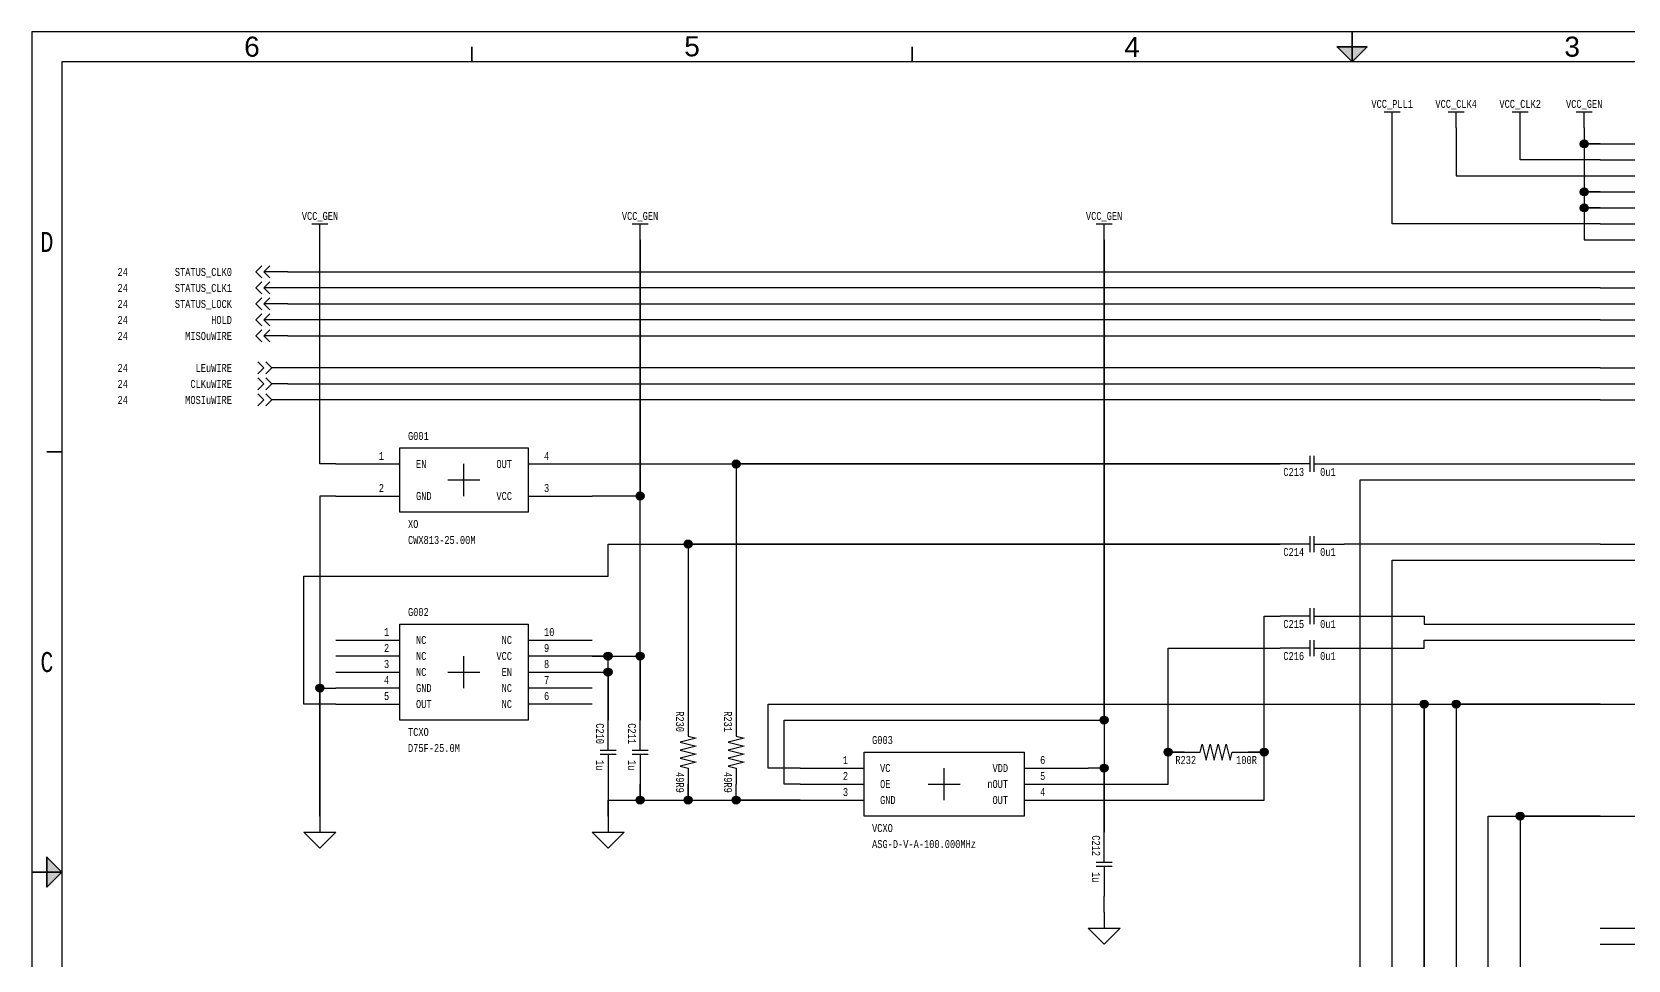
# Paper-space layout '16' of a CAD drawing. Header units: inches. Extents: x 0.2 to 16.8, y 0.2 to 10.8.
# Drawn here: x 0.25 to 10.22, y 4.95 to 10.75 of the extents above; entities that cross this region are included whole.
import ezdxf
from ezdxf.enums import TextEntityAlignment as Align

# ---------------------------------------------------------------- set-up
doc = ezdxf.new("R2010")
doc.units = ezdxf.units.IN
doc.header["$MEASUREMENT"] = 0
doc.linetypes.add('DASHED4', pattern=[0.1875, 0.125, -0.0625])
for name, color, linetype in [('BORDER', 13, 'Continuous'), ('COMPONENT', 14, 'Continuous'), ('SIGNAL', 84, 'Continuous'), ('TEXT', 252, 'Continuous')]:
    doc.layers.add(name, color=color, linetype=linetype)
doc.styles.add('Monotxt_75', font='monotxt.shx', dxfattribs={"width": 0.75})
doc.styles.get("Standard").update_dxf_attribs({"font": 'arial.ttf'})

# ---------------------------------------------------------------- blocks, each defined once
blk = doc.blocks.new('ANSI B Frame')
at = {"layer": 'BORDER', "lineweight": 35}
h = blk.add_hatch(color=256, dxfattribs=at)
h.dxf.hatch_style = 1
h.paths.add_polyline_path([(8.59375, 10.65625), (8.5, 10.65625), (8.5, 10.5625)])
h.paths.add_polyline_path([(8.5, 10.5625), (8.5, 10.65625), (8.40625, 10.65625)])
h = blk.add_hatch(color=256, dxfattribs=at)
h.dxf.hatch_style = 1
h.paths.add_polyline_path([(0.34375, 5.59375), (0.34375, 5.5), (0.4375, 5.5)])
h.paths.add_polyline_path([(0.4375, 5.5), (0.34375, 5.5), (0.34375, 5.40625)])
at = {"layer": 'BORDER'}
for points in [[(0.25, 0.25), (16.75, 0.25), (16.75, 10.75), (0.25, 10.75)], [(0.4375, 0.4375), (16.5625, 0.4375), (16.5625, 10.5625), (0.4375, 10.5625)]]:
    blk.add_lwpolyline(points, close=True, dxfattribs=at)
at = {"layer": 'BORDER', "lineweight": 35}
for points in [[(8.5, 10.5625), (8.5, 10.75)], [(3, 10.65625), (3, 10.5625)], [(5.75, 10.65625), (5.75, 10.5625)], [(0.34375, 8.125), (0.4375, 8.125)], [(0.4375, 5.5), (0.25, 5.5)]]:
    blk.add_lwpolyline(points, dxfattribs=at)
for points in [[(8.5, 10.5625), (8.59375, 10.65625), (8.40625, 10.65625)], [(0.4375, 5.5), (0.34375, 5.59375), (0.34375, 5.40625)]]:
    blk.add_lwpolyline(points, close=True, dxfattribs=at)
at = {"layer": 'BORDER', "style": 'Monotxt_75', "width": 0.75}
for s, p in [('D', (0.34375, 9.4375)), ('C', (0.34375, 6.8125))]:
    blk.add_text(s, height=0.125, dxfattribs=at).set_placement(p, align=Align.MIDDLE_CENTER)
at = {"layer": 'BORDER', "flags": 8}
for tag, p in [('ZN6', (1.625, 10.65787)), ('ZN5', (4.375, 10.66009)), ('ZN4', (7.125, 10.65625)), ('ZN3', (9.875, 10.65796)), ('ZN2', (12.625, 10.65574)), ('ZN1', (15.375, 10.65574)), ('ZN6', (1.625, 0.34375)), ('ZN5', (4.375, 0.34375)), ('ZN4', (7.125, 0.34375)), ('ZN3', (9.875, 0.34375)), ('ZN2', (12.625, 0.34375)), ('ZN1', (15.375, 0.34375))]:
    blk.add_attdef(tag, text='', height=0.125, dxfattribs=at).set_placement(p, align=Align.MIDDLE_CENTER)
at = {"layer": 'TEXT', "style": 'Monotxt_75', "width": 0.75, "flags": 8}
for tag, height, p in [('DESRP', 0.0625, (13.625, 1)), ('DWG_NO', 0.1875, (13.9625, 0.7125))]:
    blk.add_attdef(tag, text='', height=height, dxfattribs=at).set_placement(p, align=Align.MIDDLE_LEFT)
for tag, height, p in [('SHTSZ', 0.1875, (13.7375, 0.7125)), ('REV', 0.1875, (16.4125, 0.7125)), ('SCALE', 0.0625, (14.15625, 0.5)), ('REVDATE', 0.0625, (15.11875, 0.5)), ('CURRSHT', 0.0625, (16.0625, 0.5)), ('LASTSHT', 0.0625, (16.4375, 0.5))]:
    blk.add_attdef(tag, text='', height=height, dxfattribs=at).set_placement(p, align=Align.MIDDLE_CENTER)
blk = doc.blocks.new('CONNECT')
blk.add_hatch(color=256).paths.add_polyline_path([(0.0125, 0, 1), (-0.0125, 0, 1)])
blk.add_circle((0, 0), 0.0125)
blk = doc.blocks.new('SUPPLY_BUS')
for points in [[(0, 0), (0.05, 0)], [(0.05, 0.025), (0.05, -0.025)]]:
    blk.add_lwpolyline(points)
blk = doc.blocks.new('CAP')
for points in [[(0, 0.0125), (0, 0.2)], [(-0.05, 0.0125), (0.05, 0.0125)], [(-0.05, -0.0125), (0.05, -0.0125)], [(0, -0.0125), (0, -0.2)]]:
    blk.add_lwpolyline(points)
at = {"layer": 'TEXT', "style": 'Monotxt_75', "width": 0.75, "flags": 8}
blk.add_attdef('REFID', text='', height=0.05, rotation=270, dxfattribs=at).set_placement((-0.025, 0.05), align=Align.TOP_RIGHT)
blk.add_attdef('VALUE', text='', height=0.05, rotation=270, dxfattribs=at).set_placement((-0.025, -0.05), align=Align.TOP_LEFT)
blk = doc.blocks.new('LMK0480x')
blk.add_lwpolyline([(-0.35, 1.45), (0.35, 1.45), (0.35, -1.45), (-0.35, -1.45)], close=True)
for points in [[(-0.55, 1.4), (-0.35, 1.4)], [(0.35, 1.4), (0.55, 1.4)], [(-0.55, 1.35), (-0.35, 1.35)], [(0.35, 1.35), (0.55, 1.35)], [(-0.55, 1.3), (-0.35, 1.3)], [(0.35, 1.3), (0.55, 1.3)], [(-0.55, 1.25), (-0.35, 1.25)], [(0.35, 1.25), (0.55, 1.25)], [(-0.55, 1.2), (-0.35, 1.2)], [(0.35, 1.2), (0.55, 1.2)], [(-0.55, 1.15), (-0.35, 1.15)], [(0.35, 1.15), (0.55, 1.15)], [(-0.55, 1.1), (-0.35, 1.1)], [(-0.55, 1), (-0.35, 1)], [(0.35, 1), (0.55, 1)], [(-0.55, 0.95), (-0.35, 0.95)], [(0.35, 0.95), (0.55, 0.95)], [(-0.55, 0.9), (-0.35, 0.9)], [(-0.55, 0.85), (-0.35, 0.85)], [(0.35, 0.85), (0.55, 0.85)], [(-0.55, 0.8), (-0.35, 0.8)], [(0.35, 0.8), (0.55, 0.8)], [(-0.55, 0.7), (-0.35, 0.7)], [(-0.55, 0.65), (-0.35, 0.65)], [(0.35, 0.65), (0.55, 0.65)], [(-0.55, 0.6), (-0.35, 0.6)], [(0.35, 0.6), (0.55, 0.6)], [(0.35, 0.5), (0.55, 0.5)], [(0.35, 0.45), (0.55, 0.45)], [(-0.55, 0.4), (-0.35, 0.4)], [(-0.55, 0.35), (-0.35, 0.35)], [(0.35, 0.3), (0.55, 0.3)], [(0.35, 0.25), (0.55, 0.25)], [(-0.55, 0.15), (-0.35, 0.15)], [(0.35, 0.15), (0.55, 0.15)], [(-0.55, 0.1), (-0.35, 0.1)], [(0.35, 0.1), (0.55, 0.1)], [(0.35, -0.05), (0.55, -0.05)], [(-0.55, -0.1), (-0.35, -0.1)], [(0.35, -0.1), (0.55, -0.1)], [(-0.55, -0.15), (-0.35, -0.15)], [(0.35, -0.2), (0.55, -0.2)], [(0.35, -0.25), (0.55, -0.25)], [(-0.55, -0.35), (-0.35, -0.35)], [(0.35, -0.4), (0.55, -0.4)], [(0.35, -0.45), (0.55, -0.45)], [(0.35, -0.55), (0.55, -0.55)], [(0.35, -0.6), (0.55, -0.6)], [(-0.55, -0.7), (-0.35, -0.7)], [(0.35, -0.75), (0.55, -0.75)], [(0.35, -0.8), (0.55, -0.8)], [(0.35, -0.9), (0.55, -0.9)], [(0.35, -0.95), (0.55, -0.95)], [(-0.55, -1.05), (-0.35, -1.05)], [(0.35, -1.05), (0.55, -1.05)], [(-0.55, -1.1), (-0.35, -1.1)], [(0.35, -1.1), (0.55, -1.1)], [(-0.55, -1.2), (-0.35, -1.2)], [(0.35, -1.2), (0.55, -1.2)], [(-0.55, -1.4), (-0.35, -1.4)], [(0.35, -1.4), (0.55, -1.4)]]:
    blk.add_lwpolyline(points)
at = {"linetype": 'DASHED4'}
blk.add_lwpolyline([(0.35, 1.1), (0.1, 1.1), (0.1, 0.75), (0.35, 0.75), (0.1, 0.75), (0.1, 0.4), (0.35, 0.4), (0.1, 0.4), (0.1, 0.05), (0.35, 0.05), (0.1, 0.05), (0.1, -0.3), (0.35, -0.3), (0.1, -0.3), (0.1, -0.65), (0.35, -0.65), (0.1, -0.65), (0.1, -1), (0.35, -1)], dxfattribs=at)
at = {"color": 7}
for points in [[(-0.05, 0), (0, 0), (0, 0.05)], [(0, -0.05), (0, 0), (0.05, 0)]]:
    blk.add_lwpolyline(points, dxfattribs=at)
at = {"layer": 'TEXT', "style": 'Monotxt_75', "width": 0.75}
for s, p in [('10', (-0.4, 1.4125)), ('17', (-0.4, 1.3625)), ('18', (-0.4, 1.3125)), ('24', (-0.4, 1.2625)), ('30', (-0.4, 1.2125)), ('35', (-0.4, 1.1625)), ('38', (-0.4, 1.1125)), ('62', (-0.4, 1.0125)), ('63', (-0.4, 0.9625)), ('33', (-0.4, 0.9125)), ('27', (-0.4, 0.8625)), ('6', (-0.4, 0.8125)), ('44', (-0.4, 0.7125)), ('45', (-0.4, 0.6625)), ('46', (-0.4, 0.6125)), ('28', (-0.4, 0.4125)), ('29', (-0.4, 0.3625)), ('25', (-0.4, 0.1625)), ('26', (-0.4, 0.1125)), ('36', (-0.4, -0.0875)), ('37', (-0.4, -0.1375)), ('34', (-0.4, -0.3375)), ('42', (-0.4, -0.6875)), ('31', (-0.4, -1.0375)), ('32', (-0.4, -1.0875)), ('23', (-0.4, -1.1875)), ('11', (-0.4, -1.3875))]:
    blk.add_text(s, height=0.025, dxfattribs=at).set_placement(p, align=Align.RIGHT)
for s, p in [('VCC01', (-0.3, 1.4)), ('VCC02', (-0.3, 1.35)), ('VCC03', (-0.3, 1.3)), ('VCC04', (-0.3, 1.25)), ('VCC05', (-0.3, 1.2)), ('VCC06', (-0.3, 1.15)), ('VCC07', (-0.3, 1.1)), ('STATUS_CLKIN0', (-0.3, 1)), ('STATUS_CLKIN1', (-0.3, 0.95)), ('STATUS_LD', (-0.3, 0.9)), ('STATUS_HOLDOVER', (-0.3, 0.85)), ('SYNC', (-0.3, 0.8)), ('LEuWIRE', (-0.3, 0.7)), ('CLKuWIRE', (-0.3, 0.65)), ('DATAuWIRE', (-0.3, 0.6)), ('CLKIN0', (-0.3, 0.4)), ('nCLKIN0', (-0.3, 0.35)), ('CLKIN1', (-0.3, 0.15)), ('nCLKIN1', (-0.3, 0.1)), ('OSCIN', (-0.3, -0.1)), ('nOSCIN', (-0.3, -0.15)), ('CPOUT1', (-0.3, -0.35)), ('CPOUT2', (-0.3, -0.7)), ('OSCOUT1', (-0.3, -1.05)), ('nOSCOUT1', (-0.3, -1.1)), ('GND', (-0.3, -1.2)), ('LDOBYP1', (-0.3, -1.4))]:
    blk.add_text(s, height=0.025, dxfattribs=at).set_placement(p, align=Align.MIDDLE_LEFT)
for s, p in [('VCC13', (0.3, 1.4)), ('VCC12', (0.3, 1.35)), ('VCC11', (0.3, 1.3)), ('VCC10', (0.3, 1.25)), ('VCC09', (0.3, 1.2)), ('VCC08', (0.3, 1.15)), ('CLKOUT00', (0.3, 1)), ('nCLKOUT00', (0.3, 0.9583)), ('CLKOUT01', (0.3, 0.85)), ('nCLKOUT01', (0.3, 0.8083)), ('CLKOUT02', (0.3, 0.65)), ('nCLKOUT02', (0.3, 0.6083)), ('CLKOUT03', (0.3, 0.5)), ('nCLKOUT03', (0.3, 0.4583)), ('CLKOUT04', (0.3, 0.3)), ('nCLKOUT04', (0.3, 0.2583)), ('CLKOUT05', (0.3, 0.15)), ('nCLKOUT05', (0.3, 0.1083)), ('CLKOUT06', (0.3, -0.05)), ('nCLKOUT06', (0.3, -0.0917)), ('CLKOUT07', (0.3, -0.2)), ('nCLKOUT07', (0.3, -0.2417)), ('CLKOUT08', (0.3, -0.4)), ('nCLKOUT08', (0.3, -0.4417)), ('CLKOUT09', (0.3, -0.55)), ('nCLKOUT09', (0.3, -0.5917)), ('CLKOUT10', (0.3, -0.75)), ('nCLKOUT10', (0.3, -0.7917)), ('CLKOUT11', (0.3, -0.9)), ('nCLKOUT11', (0.3, -0.9417)), ('OSCOUT0', (0.3, -1.05)), ('nOSCOUT0', (0.3, -1.1)), ('DAP', (0.3, -1.2)), ('LDOBYP2', (0.3, -1.4))]:
    blk.add_text(s, height=0.025, dxfattribs=at).set_placement(p, align=Align.MIDDLE_RIGHT)
for s, p in [('64', (0.4, 1.4125)), ('57', (0.4, 1.3625)), ('52', (0.4, 1.3125)), ('47', (0.4, 1.2625)), ('43', (0.4, 1.2125)), ('41', (0.4, 1.1625)), ('1', (0.4, 1.0125)), ('2', (0.4, 0.9625)), ('3', (0.4, 0.8625)), ('4', (0.4, 0.8125)), ('13', (0.4, 0.6625)), ('14', (0.4, 0.6125)), ('15', (0.4, 0.5125)), ('16', (0.4, 0.4625)), ('19', (0.4, 0.3125)), ('20', (0.4, 0.2625)), ('21', (0.4, 0.1625)), ('22', (0.4, 0.1125)), ('48', (0.4, -0.0375)), ('49', (0.4, -0.0875)), ('50', (0.4, -0.1875)), ('51', (0.4, -0.2375)), ('53', (0.4, -0.3875)), ('54', (0.4, -0.4375)), ('55', (0.4, -0.5375)), ('56', (0.4, -0.5875)), ('58', (0.4, -0.7375)), ('59', (0.4, -0.7875)), ('60', (0.4, -0.8875)), ('61', (0.4, -0.9375)), ('39', (0.4, -1.0375)), ('40', (0.4, -1.0875)), ('65', (0.4, -1.1875)), ('12', (0.4, -1.3875))]:
    blk.add_text(s, height=0.025, dxfattribs=at).set_placement(p)
for s, p in [('VCC13', (0.225, 1.05)), ('VCC2', (0.225, 0.7)), ('VCC3', (0.225, 0.35)), ('VCC10', (0.225, 0)), ('VCC11', (0.225, -0.35)), ('VCC12', (0.225, -0.7))]:
    blk.add_text(s, height=0.025, dxfattribs=at).set_placement(p, align=Align.CENTER)
blk.add_text('LMK0480xBISQ', height=0.025, dxfattribs=at).set_placement((-0.3, -1.475), align=Align.TOP_LEFT)
at = {"layer": 'TEXT', "style": 'Monotxt_75', "width": 0.75, "flags": 8}
blk.add_attdef('REF', (-0.3, 1.475), '', height=0.025, dxfattribs=at)
blk = doc.blocks.new('TCXO')
blk.add_lwpolyline([(-0.2, 0.15), (0.2, 0.15), (0.2, -0.15), (-0.2, -0.15)], close=True)
for points in [[(-0.4, 0.1), (-0.2, 0.1)], [(0.2, 0.1), (0.4, 0.1)], [(-0.2, 0.05), (-0.4, 0.05)], [(0.4, 0.05), (0.2, 0.05)], [(0.2, 0), (0.4, 0)], [(-0.4, 0), (-0.2, 0)], [(-0.2, -0.05), (-0.4, -0.05)], [(0.4, -0.05), (0.2, -0.05)], [(-0.4, -0.1), (-0.2, -0.1)], [(0.4, -0.1), (0.2, -0.1)]]:
    blk.add_lwpolyline(points)
at = {"color": 7}
for points in [[(-0.05, 0), (0, 0), (0, 0.05)], [(0, -0.05), (0, 0), (0.05, 0)]]:
    blk.add_lwpolyline(points, dxfattribs=at)
at = {"layer": 'TEXT', "style": 'Monotxt_75', "width": 0.75}
for s, p in [('1', (-0.25, 0.1125)), ('10', (0.25, 0.1125)), ('2', (-0.25, 0.0625)), ('9', (0.25, 0.0625)), ('3', (-0.25, 0.0125)), ('8', (0.25, 0.0125)), ('4', (-0.25, -0.0375)), ('7', (0.25, -0.0375)), ('5', (-0.25, -0.0875)), ('6', (0.25, -0.0875))]:
    blk.add_text(s, height=0.025, dxfattribs=at).set_placement(p)
for s, p in [('NC', (-0.15, 0.1)), ('NC', (-0.15, 0.05)), ('NC', (-0.15, 0)), ('GND', (-0.15, -0.05)), ('OUT', (-0.15, -0.1))]:
    blk.add_text(s, height=0.025, dxfattribs=at).set_placement(p, align=Align.MIDDLE_LEFT)
for s, p in [('NC', (0.15, 0.1)), ('VCC', (0.15, 0.05)), ('EN', (0.15, 0)), ('NC', (0.15, -0.05)), ('NC', (0.15, -0.1))]:
    blk.add_text(s, height=0.025, dxfattribs=at).set_placement(p, align=Align.MIDDLE_RIGHT)
blk.add_text('TCXO', height=0.025, dxfattribs=at).set_placement((-0.175, -0.175), align=Align.TOP_LEFT)
at = {"layer": 'TEXT', "style": 'Monotxt_75', "width": 0.75, "flags": 8}
blk.add_attdef('REF', (-0.175, 0.175), '', height=0.025, dxfattribs=at)
blk.add_attdef('PN', text='', height=0.025, dxfattribs=at).set_placement((-0.175, -0.225), align=Align.TOP_LEFT)
blk = doc.blocks.new('XO')
blk.add_lwpolyline([(-0.2, 0.1), (0.2, 0.1), (0.2, -0.1), (-0.2, -0.1)], close=True)
for points in [[(-0.4, 0.05), (-0.2, 0.05)], [(0.2, 0.05), (0.4, 0.05)], [(-0.4, -0.05), (-0.2, -0.05)], [(0.2, -0.05), (0.4, -0.05)]]:
    blk.add_lwpolyline(points)
at = {"color": 7}
for points in [[(-0.05, 0), (0, 0), (0, 0.05)], [(0, -0.05), (0, 0), (0.05, 0)]]:
    blk.add_lwpolyline(points, dxfattribs=at)
at = {"layer": 'TEXT', "style": 'Monotxt_75', "width": 0.75}
for s, p in [('1', (-0.25, 0.0625)), ('2', (-0.25, -0.0375))]:
    blk.add_text(s, height=0.025, dxfattribs=at).set_placement(p, align=Align.RIGHT)
for s, p in [('EN', (-0.15, 0.05)), ('GND', (-0.15, -0.05))]:
    blk.add_text(s, height=0.025, dxfattribs=at).set_placement(p, align=Align.MIDDLE_LEFT)
for s, p in [('OUT', (0.15, 0.05)), ('VCC', (0.15, -0.05))]:
    blk.add_text(s, height=0.025, dxfattribs=at).set_placement(p, align=Align.MIDDLE_RIGHT)
for s, p in [('4', (0.25, 0.0625)), ('3', (0.25, -0.0375))]:
    blk.add_text(s, height=0.025, dxfattribs=at).set_placement(p)
blk.add_text('XO', height=0.025, dxfattribs=at).set_placement((-0.175, -0.125), align=Align.TOP_LEFT)
at = {"layer": 'TEXT', "style": 'Monotxt_75', "width": 0.75, "flags": 8}
blk.add_attdef('REF', (-0.175, 0.125), '', height=0.025, dxfattribs=at)
blk.add_attdef('PN', text='', height=0.025, dxfattribs=at).set_placement((-0.175, -0.175), align=Align.TOP_LEFT)
blk = doc.blocks.new('VCXO')
blk.add_lwpolyline([(-0.25, 0.1), (0.25, 0.1), (0.25, -0.1), (-0.25, -0.1)], close=True)
for points in [[(-0.45, 0.05), (-0.25, 0.05)], [(0.25, 0.05), (0.45, 0.05)], [(-0.45, 0), (-0.25, 0)], [(0.25, 0), (0.45, 0)], [(-0.45, -0.05), (-0.25, -0.05)], [(0.25, -0.05), (0.45, -0.05)]]:
    blk.add_lwpolyline(points)
at = {"color": 7}
for points in [[(-0.05, 0), (0, 0), (0, 0.05)], [(0, -0.05), (0, 0), (0.05, 0)]]:
    blk.add_lwpolyline(points, dxfattribs=at)
at = {"layer": 'TEXT', "style": 'Monotxt_75', "width": 0.75}
for s, p in [('1', (-0.3, 0.0625)), ('2', (-0.3, 0.0125)), ('3', (-0.3, -0.0375))]:
    blk.add_text(s, height=0.025, dxfattribs=at).set_placement(p, align=Align.RIGHT)
for s, p in [('VC', (-0.2, 0.05)), ('OE', (-0.2, 0)), ('GND', (-0.2, -0.05))]:
    blk.add_text(s, height=0.025, dxfattribs=at).set_placement(p, align=Align.MIDDLE_LEFT)
for s, p in [('VDD', (0.2, 0.05)), ('nOUT', (0.2, 0)), ('OUT', (0.2, -0.05))]:
    blk.add_text(s, height=0.025, dxfattribs=at).set_placement(p, align=Align.MIDDLE_RIGHT)
for s, p in [('6', (0.3, 0.0625)), ('5', (0.3, 0.0125)), ('4', (0.3, -0.0375))]:
    blk.add_text(s, height=0.025, dxfattribs=at).set_placement(p)
blk.add_text('VCXO', height=0.025, dxfattribs=at).set_placement((-0.225, -0.125), align=Align.TOP_LEFT)
at = {"layer": 'TEXT', "style": 'Monotxt_75', "width": 0.75, "flags": 8}
blk.add_attdef('REF', (-0.225, 0.125), '', height=0.025, dxfattribs=at)
blk.add_attdef('PN', text='', height=0.025, dxfattribs=at).set_placement((-0.225, -0.175), align=Align.TOP_LEFT)
blk = doc.blocks.new('FLOAT_GND')
blk.add_lwpolyline([(0, 0), (0, -0.05)])
blk.add_lwpolyline([(-0.05, -0.05), (0.05, -0.05), (0, -0.1)], close=True)
blk = doc.blocks.new('RES')
blk.add_lwpolyline([(-0.2, 0), (-0.1, 0), (-0.0875, 0.05), (-0.0625, -0.05), (-0.0375, 0.05), (-0.0125, -0.05), (0.0125, 0.05), (0.0375, -0.05), (0.0625, 0.05), (0.0875, -0.05), (0.1, 0), (0.2, 0)])
at = {"layer": 'TEXT', "style": 'Monotxt_75', "width": 0.75, "flags": 8}
blk.add_attdef('REFID', text='', height=0.05, dxfattribs=at).set_placement((-0.125, -0.025), align=Align.TOP_RIGHT)
blk.add_attdef('VALUE', text='', height=0.05, dxfattribs=at).set_placement((0.125, -0.025), align=Align.TOP_LEFT)
blk = doc.blocks.new('FROM_CONN')
for points in [[(0, 0), (0.05, 0)], [(0.06875, 0.01875), (0.05, 0), (0.06875, -0.01875)], [(0.09375, 0.01875), (0.075, 0), (0.09375, -0.01875)]]:
    blk.add_lwpolyline(points)
blk = doc.blocks.new('TO_CONN')
for points in [[(0, 0), (0.075, 0)], [(0.05625, 0.01875), (0.075, 0), (0.05625, -0.01875)], [(0.08125, 0.01875), (0.1, 0), (0.08125, -0.01875)]]:
    blk.add_lwpolyline(points)

psp = doc.layouts.new('16')

# ---------------------------------------------------------------- linework, layer by layer
at = {"layer": 'SIGNAL'}
for points in [[(10.05, 9.55), (8.75, 9.55), (8.75, 10.15)], [(9.15, 10.15), (9.15, 9.85), (10.05, 9.85)], [(10.05, 9.95), (9.55, 9.95), (9.55, 10.15)], [(9.95, 10.15), (9.95, 10.075), (9.975, 10.05), (10.05, 10.05), (9.95, 10.05), (9.95, 9.775), (9.975, 9.75), (10.05, 9.75), (9.95, 9.75), (9.95, 9.675), (9.975, 9.65), (10.05, 9.65), (9.95, 9.65), (9.95, 9.45), (10.05, 9.45)], [(2.15, 8.05), (2.05, 8.05), (2.05, 9.45)], [(3.75, 6.75), (3.85, 6.75), (3.85, 6.45), (3.85, 6.85), (3.75, 6.85), (4.05, 6.85), (4.05, 6.45), (4.05, 9.45), (4.05, 7.85), (3.75, 7.85)], [(5.05, 6.05), (4.95, 6.05), (4.95, 6.45), (6.95, 6.45), (6.95, 9.45), (6.95, 5.75), (6.95, 6.15), (6.85, 6.15)], [(1.85, 9.25), (10.05, 9.25)], [(10.05, 9.15), (1.85, 9.15)], [(1.85, 9.05), (10.05, 9.05)], [(10.05, 8.95), (1.85, 8.95)], [(1.85, 8.85), (10.05, 8.85)], [(10.05, 8.65), (1.85, 8.65)], [(1.85, 8.55), (10.05, 8.55)], [(10.05, 8.45), (1.85, 8.45)], [(3.75, 8.05), (8.05, 8.05), (4.65, 8.05), (4.65, 6.45)], [(8.45, 8.05), (10.05, 8.05)], [(8.55, 4.85), (8.55, 7.95), (10.05, 7.95)], [(2.15, 7.85), (2.05, 7.85), (2.05, 5.85), (2.05, 6.65), (2.15, 6.65)], [(2.15, 6.55), (1.95, 6.55), (1.95, 7.35), (3.85, 7.35), (3.85, 7.55), (8.05, 7.55), (4.35, 7.55), (4.35, 6.45)], [(10.05, 7.55), (8.45, 7.55)], [(8.75, 4.85), (8.75, 7.45), (10.05, 7.45)], [(6.85, 5.95), (7.95, 5.95), (7.95, 6.225), (7.925, 6.25), (7.85, 6.25), (7.95, 6.25), (7.95, 7.1), (8.05, 7.1)], [(8.45, 7.1), (8.95, 7.1), (8.95, 7.05), (10.05, 7.05)], [(6.85, 6.05), (7.35, 6.05), (7.35, 6.225), (7.375, 6.25), (7.45, 6.25), (7.35, 6.25), (7.35, 6.9), (8.05, 6.9)], [(8.45, 6.9), (8.95, 6.9), (8.95, 6.95), (10.05, 6.95)], [(5.05, 6.15), (4.85, 6.15), (4.85, 6.55), (8.95, 6.55), (8.95, 4.85), (8.95, 6.525), (8.975, 6.55), (10.05, 6.55), (9.15, 6.55), (9.15, 4.85)], [(3.85, 6.05), (3.85, 5.85), (3.85, 5.95), (4.05, 5.95), (4.05, 6.05), (4.05, 5.975), (4.075, 5.95), (4.35, 5.95), (4.35, 6.05), (4.35, 5.975), (4.375, 5.95), (5.05, 5.95), (4.65, 5.95), (4.65, 6.05)], [(9.35, 4.85), (9.35, 5.85), (10.05, 5.85), (9.55, 5.85), (9.55, 4.85)], [(6.95, 5.25), (6.95, 5.35)]]:
    psp.add_lwpolyline(points, dxfattribs=at)

# ---------------------------------------------------------------- block references
ref = psp.add_blockref('ANSI B Frame', (0, 0))
ref.add_attrib('ZN3', '3', dxfattribs={"layer": 'BORDER', "height": 0.125}).set_placement((9.875, 10.658), align=Align.MIDDLE_CENTER)
ref.add_attrib('ZN4', '4', dxfattribs={"layer": 'BORDER', "height": 0.125}).set_placement((7.125, 10.6562), align=Align.MIDDLE_CENTER)
ref.add_attrib('ZN5', '5', dxfattribs={"layer": 'BORDER', "height": 0.125}).set_placement((4.375, 10.6601), align=Align.MIDDLE_CENTER)
ref.add_attrib('ZN6', '6', dxfattribs={"layer": 'BORDER', "height": 0.125}).set_placement((1.625, 10.6579), align=Align.MIDDLE_CENTER)
at = {"layer": 'COMPONENT', "xscale": 2, "yscale": 2, "zscale": 2}
for name, p, rotation in [('SUPPLY_BUS', (8.75, 10.15), 90), ('SUPPLY_BUS', (9.15, 10.15), 90), ('SUPPLY_BUS', (9.55, 10.15), 90), ('SUPPLY_BUS', (9.95, 10.15), 90), ('SUPPLY_BUS', (2.05, 9.45), 90), ('SUPPLY_BUS', (4.05, 9.45), 90), ('SUPPLY_BUS', (6.95, 9.45), 90), ('TO_CONN', (1.85, 9.25), 180), ('TO_CONN', (1.85, 9.15), 180), ('TO_CONN', (1.85, 9.05), 180), ('TO_CONN', (1.85, 8.95), 180), ('TO_CONN', (1.85, 8.85), 180), ('FROM_CONN', (1.85, 8.65), 180), ('FROM_CONN', (1.85, 8.55), 180), ('FROM_CONN', (1.85, 8.45), 180)]:
    psp.add_blockref(name, p, dxfattribs=dict(at, rotation=rotation))
psp.add_blockref('LMK0480x', (11.15, 7.25), dxfattribs=at).add_auto_attribs({'REF': 'U022'})
at = {"layer": 'COMPONENT'}
ref = psp.add_blockref('XO', (2.95, 7.95), dxfattribs=dict(at, xscale=2, yscale=2, zscale=2))
ref.add_attrib('REF', 'G001', (2.6, 8.2), dxfattribs={"layer": 'TEXT', "height": 0.05, "style": 'Monotxt_75', "width": 0.75})
ref.add_attrib('PN', 'CWX813-25.00M', dxfattribs={"layer": 'TEXT', "height": 0.05, "style": 'Monotxt_75', "width": 0.75}).set_placement((2.6, 7.6), align=Align.TOP_LEFT)
ref = psp.add_blockref('CAP', (8.25, 8.05), dxfattribs=dict(at, rotation=90))
ref.add_attrib('REFID', 'C213', dxfattribs={"layer": 'TEXT', "height": 0.05, "style": 'Monotxt_75', "width": 0.75}).set_placement((8.2, 8.025), align=Align.TOP_RIGHT)
ref.add_attrib('VALUE', '0u1', dxfattribs={"layer": 'TEXT', "height": 0.05, "style": 'Monotxt_75', "width": 0.75}).set_placement((8.3, 8.025), align=Align.TOP_LEFT)
ref = psp.add_blockref('CAP', (8.25, 7.55), dxfattribs=dict(at, rotation=90))
ref.add_attrib('REFID', 'C214', dxfattribs={"layer": 'TEXT', "height": 0.05, "style": 'Monotxt_75', "width": 0.75}).set_placement((8.2, 7.525), align=Align.TOP_RIGHT)
ref.add_attrib('VALUE', '0u1', dxfattribs={"layer": 'TEXT', "height": 0.05, "style": 'Monotxt_75', "width": 0.75}).set_placement((8.3, 7.525), align=Align.TOP_LEFT)
ref = psp.add_blockref('TCXO', (2.95, 6.75), dxfattribs=dict(at, xscale=2, yscale=2, zscale=2))
ref.add_attrib('REF', 'G002', (2.6, 7.1), dxfattribs={"layer": 'TEXT', "height": 0.05, "style": 'Monotxt_75', "width": 0.75})
ref.add_attrib('PN', 'D75F-25.0M', dxfattribs={"layer": 'TEXT', "height": 0.05, "style": 'Monotxt_75', "width": 0.75}).set_placement((2.6, 6.3), align=Align.TOP_LEFT)
ref = psp.add_blockref('CAP', (8.25, 7.1), dxfattribs=dict(at, rotation=90))
ref.add_attrib('REFID', 'C215', dxfattribs={"layer": 'TEXT', "height": 0.05, "style": 'Monotxt_75', "width": 0.75}).set_placement((8.2, 7.075), align=Align.TOP_RIGHT)
ref.add_attrib('VALUE', '0u1', dxfattribs={"layer": 'TEXT', "height": 0.05, "style": 'Monotxt_75', "width": 0.75}).set_placement((8.3, 7.075), align=Align.TOP_LEFT)
ref = psp.add_blockref('CAP', (8.25, 6.9), dxfattribs=dict(at, rotation=90))
ref.add_attrib('REFID', 'C216', dxfattribs={"layer": 'TEXT', "height": 0.05, "style": 'Monotxt_75', "width": 0.75}).set_placement((8.2, 6.875), align=Align.TOP_RIGHT)
ref.add_attrib('VALUE', '0u1', dxfattribs={"layer": 'TEXT', "height": 0.05, "style": 'Monotxt_75', "width": 0.75}).set_placement((8.3, 6.875), align=Align.TOP_LEFT)
at = {"layer": 'COMPONENT', "rotation": 270}
for p, values in [((4.35, 6.25), {'REFID': 'R230', 'VALUE': '49R9'}), ((4.65, 6.25), {'REFID': 'R231', 'VALUE': '49R9'})]:
    psp.add_blockref('RES', p, dxfattribs=at).add_auto_attribs(values)
at = {"layer": 'COMPONENT'}
ref = psp.add_blockref('CAP', (3.85, 6.25), dxfattribs=at)
ref.add_attrib('REFID', 'C210', dxfattribs={"layer": 'TEXT', "height": 0.05, "rotation": 270, "style": 'Monotxt_75', "width": 0.75}).set_placement((3.825, 6.3), align=Align.TOP_RIGHT)
ref.add_attrib('VALUE', '1u', dxfattribs={"layer": 'TEXT', "height": 0.05, "rotation": 270, "style": 'Monotxt_75', "width": 0.75}).set_placement((3.825, 6.2), align=Align.TOP_LEFT)
ref = psp.add_blockref('CAP', (4.05, 6.25), dxfattribs=at)
ref.add_attrib('REFID', 'C211', dxfattribs={"layer": 'TEXT', "height": 0.05, "rotation": 270, "style": 'Monotxt_75', "width": 0.75}).set_placement((4.025, 6.3), align=Align.TOP_RIGHT)
ref.add_attrib('VALUE', '1u', dxfattribs={"layer": 'TEXT', "height": 0.05, "rotation": 270, "style": 'Monotxt_75', "width": 0.75}).set_placement((4.025, 6.2), align=Align.TOP_LEFT)
ref = psp.add_blockref('VCXO', (5.95, 6.05), dxfattribs=dict(at, xscale=2, yscale=2, zscale=2))
ref.add_attrib('REF', 'G003', (5.5, 6.3), dxfattribs={"layer": 'TEXT', "height": 0.05, "style": 'Monotxt_75', "width": 0.75})
ref.add_attrib('PN', 'ASG-D-V-A-100.000MHz', dxfattribs={"layer": 'TEXT', "height": 0.05, "style": 'Monotxt_75', "width": 0.75}).set_placement((5.5, 5.7), align=Align.TOP_LEFT)
psp.add_blockref('RES', (7.65, 6.25), dxfattribs=at).add_auto_attribs({'REFID': 'R232', 'VALUE': '100R'})
at = {"layer": 'COMPONENT', "xscale": 2, "yscale": 2, "zscale": 2}
for p in [(2.05, 5.85), (3.85, 5.85), (6.95, 5.25)]:
    psp.add_blockref('FLOAT_GND', p, dxfattribs=at)
at = {"layer": 'COMPONENT'}
ref = psp.add_blockref('CAP', (6.95, 5.55), dxfattribs=at)
ref.add_attrib('REFID', 'C212', dxfattribs={"layer": 'TEXT', "height": 0.05, "rotation": 270, "style": 'Monotxt_75', "width": 0.75}).set_placement((6.925, 5.6), align=Align.TOP_RIGHT)
ref.add_attrib('VALUE', '1u', dxfattribs={"layer": 'TEXT', "height": 0.05, "rotation": 270, "style": 'Monotxt_75', "width": 0.75}).set_placement((6.925, 5.5), align=Align.TOP_LEFT)
at = {"layer": 'SIGNAL', "xscale": 2, "yscale": 2, "zscale": 2}
for p in [(9.95, 10.05), (9.95, 9.75), (9.95, 9.65), (4.65, 8.05), (4.05, 7.85), (4.35, 7.55), (3.85, 6.85), (4.05, 6.85), (3.85, 6.75), (2.05, 6.65), (8.95, 6.55), (9.15, 6.55), (6.95, 6.45), (7.35, 6.25), (7.95, 6.25), (6.95, 6.15), (4.05, 5.95), (4.35, 5.95), (4.65, 5.95), (9.55, 5.85)]:
    psp.add_blockref('CONNECT', p, dxfattribs=at)

# ---------------------------------------------------------------- texts
at = {"layer": 'TEXT', "style": 'Monotxt_75', "width": 0.75}
for s, p in [('VCC_PLL1', (8.75, 10.275)), ('VCC_CLK4', (9.15, 10.275)), ('VCC_CLK2', (9.55, 10.275)), ('VCC_GEN', (9.95, 10.275)), ('VCC_GEN', (2.05, 9.575)), ('VCC_GEN', (4.05, 9.575)), ('VCC_GEN', (6.95, 9.575))]:
    psp.add_text(s, height=0.05, dxfattribs=at).set_placement(p, align=Align.CENTER)
for s, p in [('24', (0.85, 9.25)), ('STATUS_CLK0', (1.5, 9.25)), ('24', (0.85, 9.15)), ('STATUS_CLK1', (1.5, 9.15)), ('24', (0.85, 9.05)), ('STATUS_LOCK', (1.5, 9.05)), ('24', (0.85, 8.95)), ('HOLD', (1.5, 8.95)), ('24', (0.85, 8.85)), ('MISOuWIRE', (1.5, 8.85)), ('24', (0.85, 8.65)), ('LEuWIRE', (1.5, 8.65)), ('24', (0.85, 8.55)), ('CLKuWIRE', (1.5, 8.55)), ('24', (0.85, 8.45)), ('MOSIuWIRE', (1.5, 8.45))]:
    psp.add_text(s, height=0.05, dxfattribs=at).set_placement(p, align=Align.MIDDLE_RIGHT)

doc.saveas('drawing.dxf')
